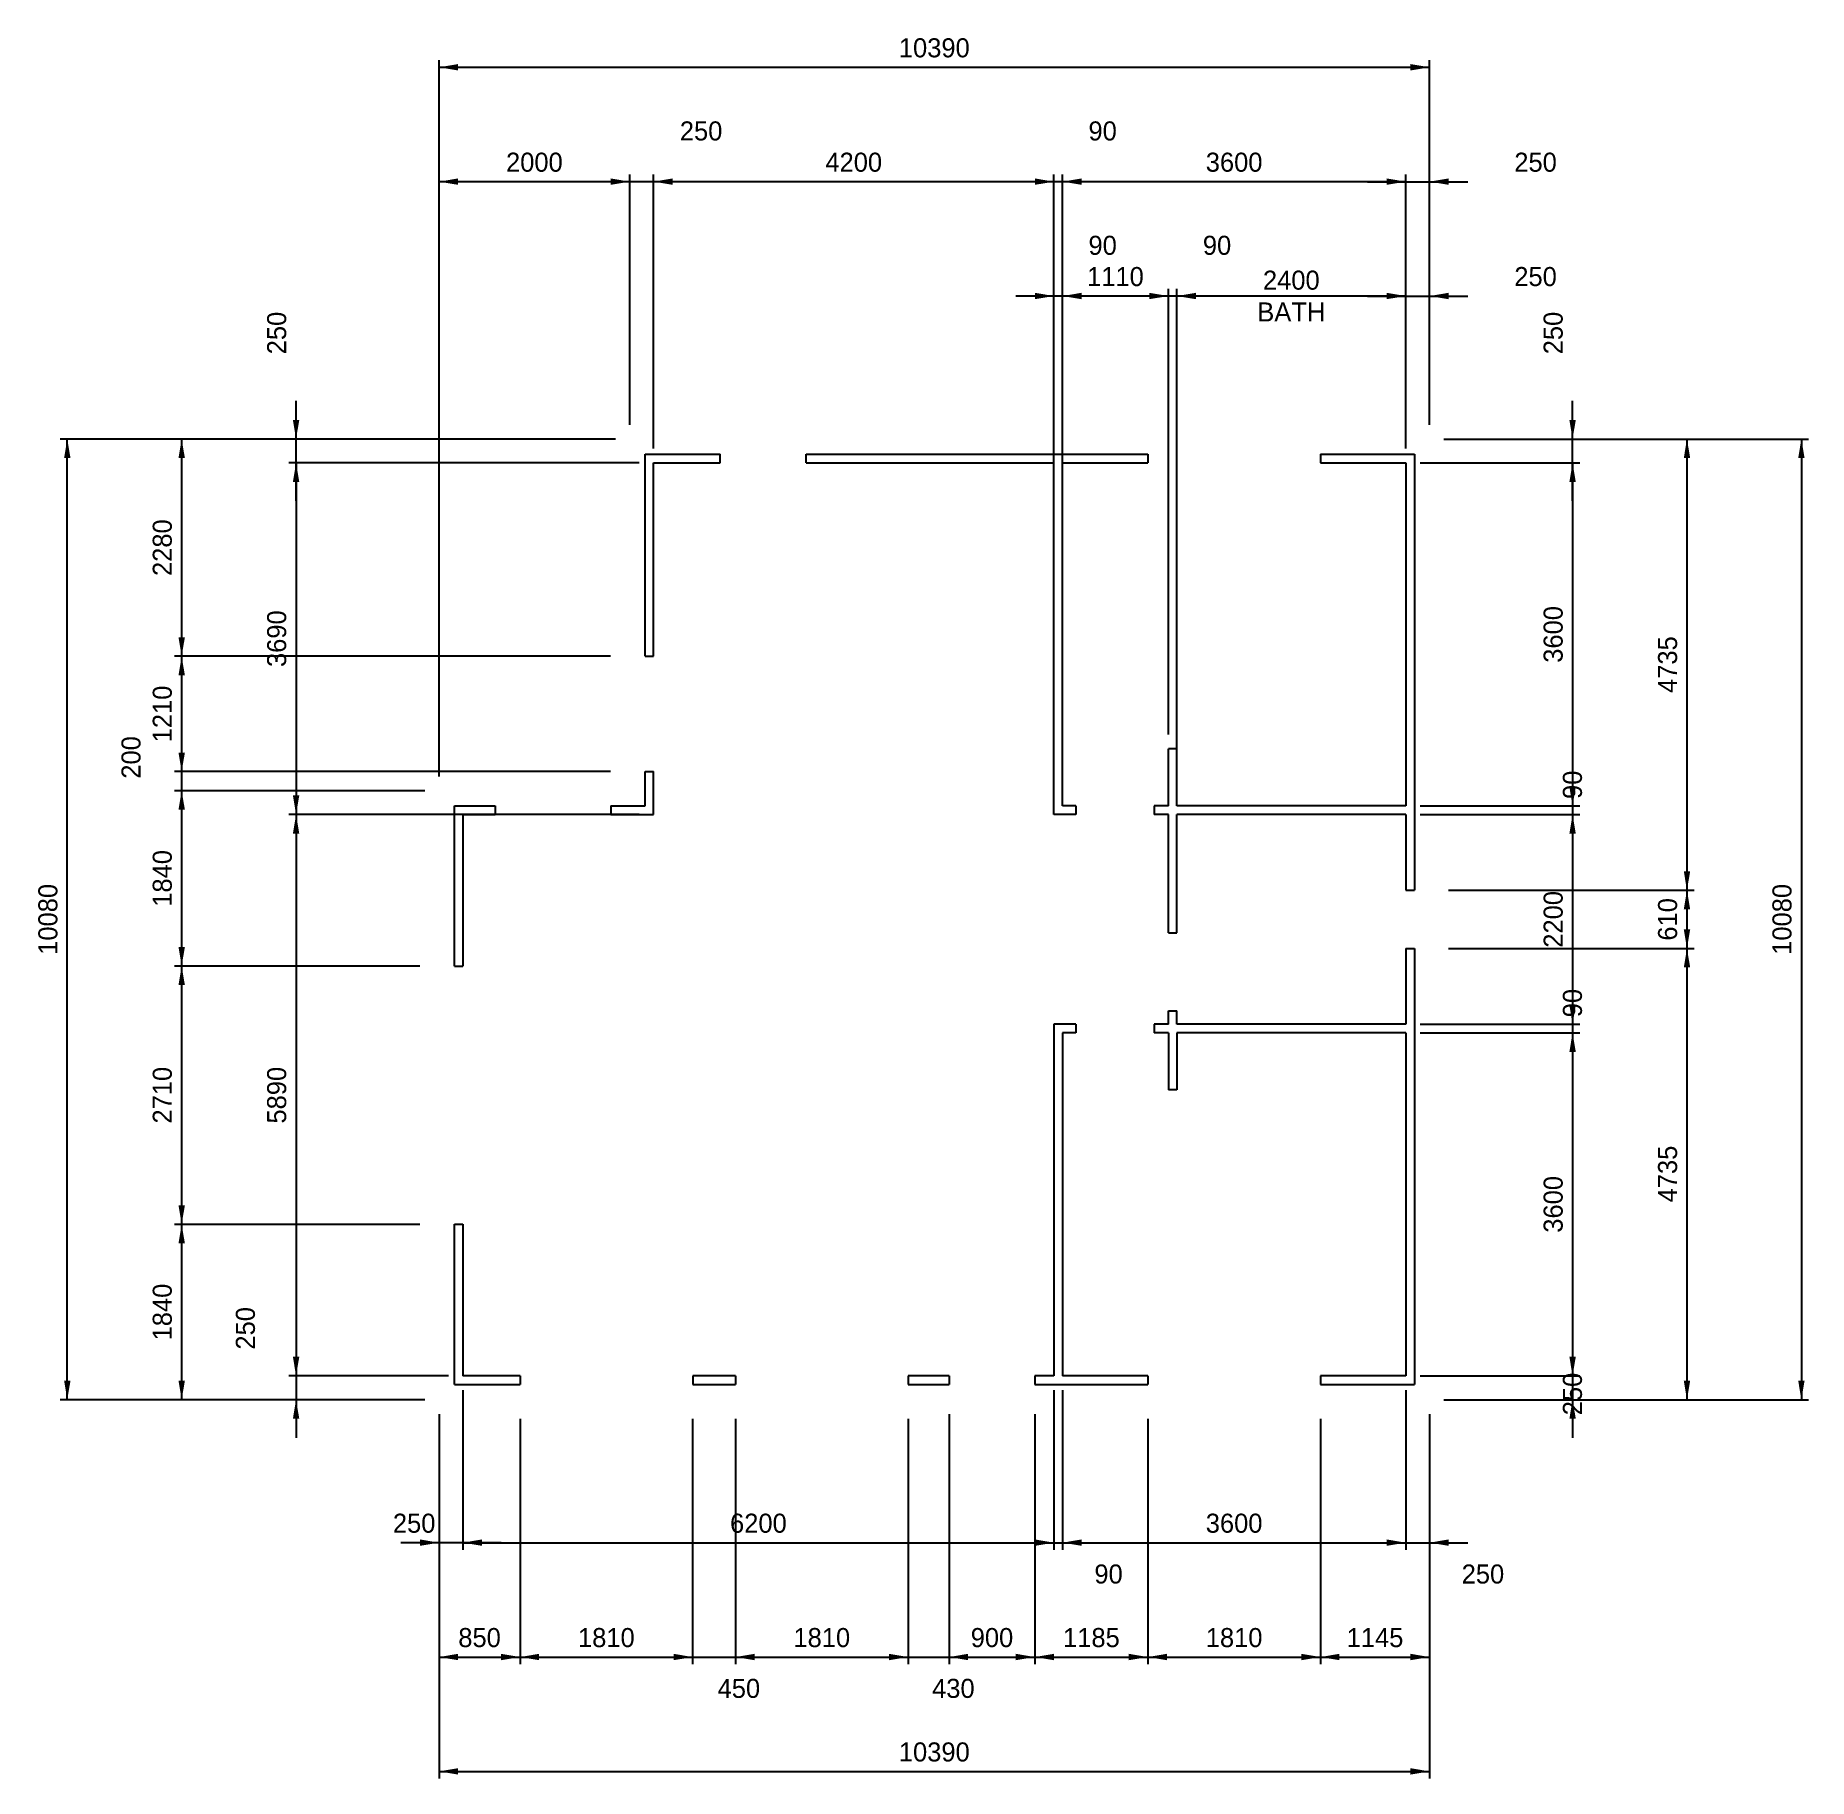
# Model space of a CAD drawing. Header units: millimetres. Extents: x -10771 to 7827, y -13802 to 4487.
import ezdxf

# ---------------------------------------------------------------- set-up
doc = ezdxf.new("R2010")
doc.units = ezdxf.units.MM
doc.layers.add('DIM', color=8, linetype='CONTINUOUS', lineweight=18)
doc.layers.add('WALLS', color=7, linetype='CONTINUOUS')
doc.dimstyles.get("Standard").update_dxf_attribs({"dimscale": 100, "dimtxt": 2, "dimasz": 2, "dimexe": 0.75, "dimexo": 1.5, "dimgap": 1, "dimtad": 0, "dimtoh": 1, "dimdec": 0, "dimzin": 0, "dimdsep": 46, "dimtxsty": 'Standard', "dimcen": 0.09, "dimclrd": 8, "dimclre": 8, "dimclrt": 7, "dimadec": 0, "dimazin": 0, "dimtfac": 1, "dimtdec": 4, "dimtofl": 0, "dimtmove": 0, "dimatfit": 3, "dimfxl": 1, "dimtolj": 1, "dimtzin": 0, "dimarcsym": 0})

# ---------------------------------------------------------------- blocks, each defined once
blk = doc.blocks.new('*D1')
at = {"layer": 'DIM', "color": 8, "linetype": 'ByBlock', "lineweight": -2}
for p, q in [((5352, -397), (5352, 653)), ((4002, 253), (5427, 253)), ((3752, 3), (5427, 3))]:
    blk.add_line(p, q, dxfattribs=at)
for points in [[(5352, 253), (5319, 453), (5386, 453)], [(5352, 3), (5386, -197), (5319, -197)]]:
    blk.add_solid(points, dxfattribs=at)
at = {"layer": 'DIM', "color": 7, "linetype": 'CONTINUOUS', "lineweight": -2, "insert": (5150, 1365), "char_height": 200, "width": 400, "attachment_point": 5, "rotation": 90}
blk.add_mtext('250', dxfattribs=at)
blk = doc.blocks.new('*D2')
at = {"layer": 'DIM', "color": 8, "linetype": 'ByBlock', "lineweight": -2}
for p, q in [((3752, 3), (5427, 3)), ((5352, 3), (5352, -3597)), ((3752, -3597), (5427, -3597))]:
    blk.add_line(p, q, dxfattribs=at)
for points in [[(5352, 3), (5386, -197), (5319, -197)], [(5352, -3597), (5319, -3397), (5386, -3397)]]:
    blk.add_solid(points, dxfattribs=at)
at = {"layer": 'DIM', "color": 7, "linetype": 'CONTINUOUS', "lineweight": -2, "insert": (5150, -1797), "char_height": 200, "width": 555.56, "attachment_point": 5, "rotation": 90}
blk.add_mtext('3600', dxfattribs=at)
blk = doc.blocks.new('*D3')
at = {"layer": 'DIM', "color": 8, "linetype": 'ByBlock', "lineweight": -2}
for p, q in [((5352, -3197), (5352, -4087)), ((3752, -3597), (5427, -3597)), ((3752, -3687), (5427, -3687))]:
    blk.add_line(p, q, dxfattribs=at)
for points in [[(5352, -3597), (5319, -3397), (5386, -3397)], [(5352, -3687), (5386, -3887), (5319, -3887)]]:
    blk.add_solid(points, dxfattribs=at)
at = {"layer": 'DIM', "color": 7, "linetype": 'CONTINUOUS', "lineweight": -2, "insert": (5352, -3375), "char_height": 200, "width": 244.44, "attachment_point": 5, "rotation": 90}
blk.add_mtext('90', dxfattribs=at)
blk = doc.blocks.new('*D4')
at = {"layer": 'DIM', "color": 8, "linetype": 'ByBlock', "lineweight": -2}
for p, q in [((3752, -3687), (5427, -3687)), ((5352, -3687), (5352, -5887)), ((3752, -5887), (5427, -5887))]:
    blk.add_line(p, q, dxfattribs=at)
for points in [[(5352, -3687), (5386, -3887), (5319, -3887)], [(5352, -5887), (5319, -5687), (5386, -5687)]]:
    blk.add_solid(points, dxfattribs=at)
at = {"layer": 'DIM', "color": 7, "linetype": 'CONTINUOUS', "lineweight": -2, "insert": (5150, -4787), "char_height": 200, "width": 555.56, "attachment_point": 5, "rotation": 90}
blk.add_mtext('2200', dxfattribs=at)
blk = doc.blocks.new('*D5')
at = {"layer": 'DIM', "color": 8, "linetype": 'ByBlock', "lineweight": -2}
for p, q in [((5352, -5487), (5352, -6377)), ((3752, -5887), (5427, -5887)), ((3752, -5977), (5427, -5977))]:
    blk.add_line(p, q, dxfattribs=at)
for points in [[(5352, -5887), (5319, -5687), (5386, -5687)], [(5352, -5977), (5386, -6177), (5319, -6177)]]:
    blk.add_solid(points, dxfattribs=at)
at = {"layer": 'DIM', "color": 7, "linetype": 'CONTINUOUS', "lineweight": -2, "insert": (5352, -5665), "char_height": 200, "width": 244.44, "attachment_point": 5, "rotation": 90}
blk.add_mtext('90', dxfattribs=at)
blk = doc.blocks.new('*D6')
at = {"layer": 'DIM', "color": 8, "linetype": 'ByBlock', "lineweight": -2}
for p, q in [((3752, -5977), (5427, -5977)), ((5352, -5977), (5352, -9577)), ((3752, -9577), (5427, -9577))]:
    blk.add_line(p, q, dxfattribs=at)
for points in [[(5352, -5977), (5386, -6177), (5319, -6177)], [(5352, -9577), (5319, -9377), (5386, -9377)]]:
    blk.add_solid(points, dxfattribs=at)
at = {"layer": 'DIM', "color": 7, "linetype": 'CONTINUOUS', "lineweight": -2, "insert": (5150, -7777), "char_height": 200, "width": 555.56, "attachment_point": 5, "rotation": 90}
blk.add_mtext('3600', dxfattribs=at)
blk = doc.blocks.new('*D7')
at = {"layer": 'DIM', "color": 8, "linetype": 'ByBlock', "lineweight": -2}
for p, q in [((5352, -9177), (5352, -10227)), ((3752, -9577), (5427, -9577)), ((4002, -9827), (5427, -9827))]:
    blk.add_line(p, q, dxfattribs=at)
for points in [[(5352, -9577), (5319, -9377), (5386, -9377)], [(5352, -9827), (5386, -10027), (5319, -10027)]]:
    blk.add_solid(points, dxfattribs=at)
at = {"layer": 'DIM', "color": 7, "linetype": 'CONTINUOUS', "lineweight": -2, "insert": (5352, -9767), "char_height": 200, "width": 400, "attachment_point": 5, "rotation": 90}
blk.add_mtext('250', dxfattribs=at)
blk = doc.blocks.new('*D8')
at = {"layer": 'DIM', "color": 8, "linetype": 'ByBlock', "lineweight": -2}
for p, q in [((4002, 253), (6627, 253)), ((6552, 253), (6552, -4482)), ((4052, -4482), (6627, -4482))]:
    blk.add_line(p, q, dxfattribs=at)
for points in [[(6552, 253), (6586, 53), (6519, 53)], [(6552, -4482), (6519, -4282), (6586, -4282)]]:
    blk.add_solid(points, dxfattribs=at)
at = {"layer": 'DIM', "color": 7, "linetype": 'CONTINUOUS', "lineweight": -2, "insert": (6350, -2114), "char_height": 200, "width": 577.78, "attachment_point": 5, "rotation": 90}
blk.add_mtext('4735', dxfattribs=at)
blk = doc.blocks.new('*D9')
at = {"layer": 'DIM', "color": 8, "linetype": 'ByBlock', "lineweight": -2}
for p, q in [((4052, -4482), (6627, -4482)), ((6552, -4482), (6552, -5092)), ((4052, -5092), (6627, -5092))]:
    blk.add_line(p, q, dxfattribs=at)
for points in [[(6552, -4482), (6586, -4682), (6519, -4682)], [(6552, -5092), (6519, -4892), (6586, -4892)]]:
    blk.add_solid(points, dxfattribs=at)
at = {"layer": 'DIM', "color": 7, "linetype": 'CONTINUOUS', "lineweight": -2, "insert": (6350, -4787), "char_height": 200, "width": 355.56, "attachment_point": 5, "rotation": 90}
blk.add_mtext('610', dxfattribs=at)
blk = doc.blocks.new('*D10')
at = {"layer": 'DIM', "color": 8, "linetype": 'ByBlock', "lineweight": -2}
for p, q in [((4052, -5092), (6627, -5092)), ((6552, -5092), (6552, -9827)), ((4002, -9827), (6627, -9827))]:
    blk.add_line(p, q, dxfattribs=at)
for points in [[(6552, -5092), (6586, -5292), (6519, -5292)], [(6552, -9827), (6519, -9627), (6586, -9627)]]:
    blk.add_solid(points, dxfattribs=at)
at = {"layer": 'DIM', "color": 7, "linetype": 'CONTINUOUS', "lineweight": -2, "insert": (6350, -7459), "char_height": 200, "width": 577.78, "attachment_point": 5, "rotation": 90}
blk.add_mtext('4735', dxfattribs=at)
blk = doc.blocks.new('*D11')
at = {"layer": 'DIM', "color": 8, "linetype": 'ByBlock', "lineweight": -2}
for p, q in [((4002, 253), (7827, 253)), ((7752, 253), (7752, -9827)), ((4002, -9827), (7827, -9827))]:
    blk.add_line(p, q, dxfattribs=at)
for points in [[(7752, 253), (7786, 53), (7719, 53)], [(7752, -9827), (7719, -9627), (7786, -9627)]]:
    blk.add_solid(points, dxfattribs=at)
at = {"layer": 'DIM', "color": 7, "linetype": 'CONTINUOUS', "lineweight": -2, "insert": (7550, -4787), "char_height": 200, "width": 666.67, "attachment_point": 5, "rotation": 90}
blk.add_mtext('10080', dxfattribs=at)
blk = doc.blocks.new('*D12')
at = {"layer": 'DIM', "color": 8, "linetype": 'ByBlock', "lineweight": -2}
for p, q in [((3202, 1753), (4252, 1753)), ((3602, 153), (3602, 1828)), ((3852, 403), (3852, 1828))]:
    blk.add_line(p, q, dxfattribs=at)
for points in [[(3602, 1753), (3402, 1720), (3402, 1787)], [(3852, 1753), (4052, 1787), (4052, 1720)]]:
    blk.add_solid(points, dxfattribs=at)
at = {"layer": 'DIM', "color": 7, "linetype": 'CONTINUOUS', "lineweight": -2, "insert": (4964, 1956), "char_height": 200, "width": 400, "attachment_point": 5}
blk.add_mtext('250', dxfattribs=at)
blk = doc.blocks.new('*D13')
at = {"layer": 'DIM', "color": 8, "linetype": 'ByBlock', "lineweight": -2}
for p, q in [((1202, -3537), (1202, 1828)), ((3602, 1753), (1202, 1753)), ((3602, 153), (3602, 1828))]:
    blk.add_line(p, q, dxfattribs=at)
for points in [[(1202, 1753), (1402, 1787), (1402, 1720)], [(3602, 1753), (3402, 1720), (3402, 1787)]]:
    blk.add_solid(points, dxfattribs=at)
at = {"layer": 'DIM', "color": 7, "linetype": 'CONTINUOUS', "lineweight": -2, "insert": (2402, 1753), "char_height": 200, "width": 1666.67, "attachment_point": 5}
blk.add_mtext('2400\\XBATH', dxfattribs=at)
blk = doc.blocks.new('*D14')
at = {"layer": 'DIM', "color": 8, "linetype": 'ByBlock', "lineweight": -2}
for p, q in [((1602, 1753), (712, 1753)), ((1112, -2847), (1112, 1828)), ((1202, -3537), (1202, 1828))]:
    blk.add_line(p, q, dxfattribs=at)
for points in [[(1112, 1753), (912, 1720), (912, 1787)], [(1202, 1753), (1402, 1787), (1402, 1720)]]:
    blk.add_solid(points, dxfattribs=at)
at = {"layer": 'DIM', "color": 7, "linetype": 'CONTINUOUS', "lineweight": -2, "insert": (1623, 2284), "char_height": 200, "width": 244.44, "attachment_point": 5}
blk.add_mtext('90', dxfattribs=at)
blk = doc.blocks.new('*D15')
at = {"layer": 'DIM', "color": 8, "linetype": 'ByBlock', "lineweight": -2}
for p, q in [((2, -3447), (2, 1828)), ((1112, 1753), (2, 1753)), ((1112, -2847), (1112, 1828))]:
    blk.add_line(p, q, dxfattribs=at)
for points in [[(2, 1753), (202, 1787), (202, 1720)], [(1112, 1753), (912, 1720), (912, 1787)]]:
    blk.add_solid(points, dxfattribs=at)
at = {"layer": 'DIM', "color": 7, "linetype": 'CONTINUOUS', "lineweight": -2, "insert": (557, 1956), "char_height": 200, "width": 422.22, "attachment_point": 5}
blk.add_mtext('1110', dxfattribs=at)
blk = doc.blocks.new('*D16')
at = {"layer": 'DIM', "color": 8, "linetype": 'ByBlock', "lineweight": -2}
for p, q in [((402, 1753), (-488, 1753)), ((-88, -3537), (-88, 1828)), ((2, -3447), (2, 1828))]:
    blk.add_line(p, q, dxfattribs=at)
for points in [[(-88, 1753), (-288, 1720), (-288, 1787)], [(2, 1753), (202, 1787), (202, 1720)]]:
    blk.add_solid(points, dxfattribs=at)
at = {"layer": 'DIM', "color": 7, "linetype": 'CONTINUOUS', "lineweight": -2, "insert": (423, 2284), "char_height": 200, "width": 244.44, "attachment_point": 5}
blk.add_mtext('90', dxfattribs=at)
blk = doc.blocks.new('*D17')
at = {"layer": 'DIM', "color": 8, "linetype": 'ByBlock', "lineweight": -2}
for p, q in [((3602, 153), (3602, 3028)), ((3852, 403), (3852, 3028)), ((3202, 2953), (4252, 2953))]:
    blk.add_line(p, q, dxfattribs=at)
for points in [[(3602, 2953), (3402, 2920), (3402, 2987)], [(3852, 2953), (4052, 2987), (4052, 2920)]]:
    blk.add_solid(points, dxfattribs=at)
at = {"layer": 'DIM', "color": 7, "linetype": 'CONTINUOUS', "lineweight": -2, "insert": (4964, 3156), "char_height": 200, "width": 400, "attachment_point": 5}
blk.add_mtext('250', dxfattribs=at)
blk = doc.blocks.new('*D18')
at = {"layer": 'DIM', "color": 8, "linetype": 'ByBlock', "lineweight": -2}
for p, q in [((2, 153), (2, 3028)), ((3602, 153), (3602, 3028)), ((3602, 2953), (2, 2953))]:
    blk.add_line(p, q, dxfattribs=at)
for points in [[(2, 2953), (202, 2987), (202, 2920)], [(3602, 2953), (3402, 2920), (3402, 2987)]]:
    blk.add_solid(points, dxfattribs=at)
at = {"layer": 'DIM', "color": 7, "linetype": 'CONTINUOUS', "lineweight": -2, "insert": (1802, 3156), "char_height": 200, "width": 555.56, "attachment_point": 5}
blk.add_mtext('3600', dxfattribs=at)
blk = doc.blocks.new('*D19')
at = {"layer": 'DIM', "color": 8, "linetype": 'ByBlock', "lineweight": -2}
for p, q in [((-88, 153), (-88, 3028)), ((2, 153), (2, 3028)), ((402, 2953), (-488, 2953))]:
    blk.add_line(p, q, dxfattribs=at)
for points in [[(-88, 2953), (-288, 2920), (-288, 2987)], [(2, 2953), (202, 2987), (202, 2920)]]:
    blk.add_solid(points, dxfattribs=at)
at = {"layer": 'DIM', "color": 7, "linetype": 'CONTINUOUS', "lineweight": -2, "insert": (423, 3484), "char_height": 200, "width": 244.44, "attachment_point": 5}
blk.add_mtext('90', dxfattribs=at)
blk = doc.blocks.new('*D20')
at = {"layer": 'DIM', "color": 8, "linetype": 'ByBlock', "lineweight": -2}
for p, q in [((-4288, 153), (-4288, 3028)), ((-88, 153), (-88, 3028)), ((-88, 2953), (-4288, 2953))]:
    blk.add_line(p, q, dxfattribs=at)
for points in [[(-4288, 2953), (-4088, 2987), (-4088, 2920)], [(-88, 2953), (-288, 2920), (-288, 2987)]]:
    blk.add_solid(points, dxfattribs=at)
at = {"layer": 'DIM', "color": 7, "linetype": 'CONTINUOUS', "lineweight": -2, "insert": (-2188, 3156), "char_height": 200, "width": 577.78, "attachment_point": 5}
blk.add_mtext('4200', dxfattribs=at)
blk = doc.blocks.new('*D21')
at = {"layer": 'DIM', "color": 8, "linetype": 'ByBlock', "lineweight": -2}
for p, q in [((-4538, 403), (-4538, 3028)), ((-4288, 153), (-4288, 3028)), ((-3888, 2953), (-4938, 2953))]:
    blk.add_line(p, q, dxfattribs=at)
for points in [[(-4538, 2953), (-4738, 2920), (-4738, 2987)], [(-4288, 2953), (-4088, 2987), (-4088, 2920)]]:
    blk.add_solid(points, dxfattribs=at)
at = {"layer": 'DIM', "color": 7, "linetype": 'CONTINUOUS', "lineweight": -2, "insert": (-3789, 3484), "char_height": 200, "width": 400, "attachment_point": 5}
blk.add_mtext('250', dxfattribs=at)
blk = doc.blocks.new('*D22')
at = {"layer": 'DIM', "color": 8, "linetype": 'ByBlock', "lineweight": -2}
for p, q in [((-6538, -3287), (-6538, 3028)), ((-4538, 403), (-4538, 3028)), ((-4538, 2953), (-6538, 2953))]:
    blk.add_line(p, q, dxfattribs=at)
for points in [[(-6538, 2953), (-6338, 2987), (-6338, 2920)], [(-4538, 2953), (-4738, 2920), (-4738, 2987)]]:
    blk.add_solid(points, dxfattribs=at)
at = {"layer": 'DIM', "color": 7, "linetype": 'CONTINUOUS', "lineweight": -2, "insert": (-5538, 3156), "char_height": 200, "width": 555.56, "attachment_point": 5}
blk.add_mtext('2000', dxfattribs=at)
blk = doc.blocks.new('*D23')
at = {"layer": 'DIM', "color": 8, "linetype": 'ByBlock', "lineweight": -2}
for p, q in [((-6538, -3287), (-6538, 4228)), ((-6538, 4153), (3852, 4153)), ((3852, 403), (3852, 4228))]:
    blk.add_line(p, q, dxfattribs=at)
for points in [[(-6538, 4153), (-6338, 4187), (-6338, 4120)], [(3852, 4153), (3652, 4120), (3652, 4187)]]:
    blk.add_solid(points, dxfattribs=at)
at = {"layer": 'DIM', "color": 7, "linetype": 'CONTINUOUS', "lineweight": -2, "insert": (-1343, 4356), "char_height": 200, "width": 666.67, "attachment_point": 5}
blk.add_mtext('10390', dxfattribs=at)
blk = doc.blocks.new('*D24')
at = {"layer": 'DIM', "color": 8, "linetype": 'ByBlock', "lineweight": -2}
for p, q in [((-8038, -397), (-8038, 653)), ((-4688, 253), (-8113, 253)), ((-4438, 3), (-8113, 3))]:
    blk.add_line(p, q, dxfattribs=at)
for points in [[(-8038, 253), (-8071, 453), (-8004, 453)], [(-8038, 3), (-8004, -197), (-8071, -197)]]:
    blk.add_solid(points, dxfattribs=at)
at = {"layer": 'DIM', "color": 7, "linetype": 'CONTINUOUS', "lineweight": -2, "insert": (-8240, 1365), "char_height": 200, "width": 400, "attachment_point": 5, "rotation": 90}
blk.add_mtext('250', dxfattribs=at)
blk = doc.blocks.new('*D25')
at = {"layer": 'DIM', "color": 8, "linetype": 'ByBlock', "lineweight": -2}
for p, q in [((-4438, 3), (-8113, 3)), ((-8038, 3), (-8038, -3687)), ((-4438, -3687), (-8113, -3687))]:
    blk.add_line(p, q, dxfattribs=at)
for points in [[(-8038, 3), (-8004, -197), (-8071, -197)], [(-8038, -3687), (-8071, -3487), (-8004, -3487)]]:
    blk.add_solid(points, dxfattribs=at)
at = {"layer": 'DIM', "color": 7, "linetype": 'CONTINUOUS', "lineweight": -2, "insert": (-8240, -1842), "char_height": 200, "width": 555.56, "attachment_point": 5, "rotation": 90}
blk.add_mtext('3690', dxfattribs=at)
blk = doc.blocks.new('*D26')
at = {"layer": 'DIM', "color": 8, "linetype": 'ByBlock', "lineweight": -2}
for p, q in [((-4438, -3687), (-8113, -3687)), ((-8038, -3687), (-8038, -9577)), ((-6438, -9577), (-8113, -9577))]:
    blk.add_line(p, q, dxfattribs=at)
for points in [[(-8038, -3687), (-8004, -3887), (-8071, -3887)], [(-8038, -9577), (-8071, -9377), (-8004, -9377)]]:
    blk.add_solid(points, dxfattribs=at)
at = {"layer": 'DIM', "color": 7, "linetype": 'CONTINUOUS', "lineweight": -2, "insert": (-8240, -6632), "char_height": 200, "width": 555.56, "attachment_point": 5, "rotation": 90}
blk.add_mtext('5890', dxfattribs=at)
blk = doc.blocks.new('*D27')
at = {"layer": 'DIM', "color": 8, "linetype": 'ByBlock', "lineweight": -2}
for p, q in [((-8038, -9177), (-8038, -10227)), ((-6438, -9577), (-8113, -9577)), ((-6688, -9827), (-8113, -9827))]:
    blk.add_line(p, q, dxfattribs=at)
for points in [[(-8038, -9577), (-8071, -9377), (-8004, -9377)], [(-8038, -9827), (-8004, -10027), (-8071, -10027)]]:
    blk.add_solid(points, dxfattribs=at)
at = {"layer": 'DIM', "color": 7, "linetype": 'CONTINUOUS', "lineweight": -2, "insert": (-8568, -9078), "char_height": 200, "width": 400, "attachment_point": 5, "rotation": 90}
blk.add_mtext('250', dxfattribs=at)
blk = doc.blocks.new('*D28')
at = {"layer": 'DIM', "color": 8, "linetype": 'ByBlock', "lineweight": -2}
for p, q in [((-4688, 253), (-9313, 253)), ((-9238, 253), (-9238, -2027)), ((-4738, -2027), (-9313, -2027))]:
    blk.add_line(p, q, dxfattribs=at)
for points in [[(-9238, 253), (-9204, 53), (-9271, 53)], [(-9238, -2027), (-9271, -1827), (-9204, -1827)]]:
    blk.add_solid(points, dxfattribs=at)
at = {"layer": 'DIM', "color": 7, "linetype": 'CONTINUOUS', "lineweight": -2, "insert": (-9440, -887), "char_height": 200, "width": 555.56, "attachment_point": 5, "rotation": 90}
blk.add_mtext('2280', dxfattribs=at)
blk = doc.blocks.new('*D29')
at = {"layer": 'DIM', "color": 8, "linetype": 'ByBlock', "lineweight": -2}
for p, q in [((-4738, -2027), (-9313, -2027)), ((-9238, -2027), (-9238, -3237)), ((-4738, -3237), (-9313, -3237))]:
    blk.add_line(p, q, dxfattribs=at)
for points in [[(-9238, -2027), (-9204, -2227), (-9271, -2227)], [(-9238, -3237), (-9271, -3037), (-9204, -3037)]]:
    blk.add_solid(points, dxfattribs=at)
at = {"layer": 'DIM', "color": 7, "linetype": 'CONTINUOUS', "lineweight": -2, "insert": (-9440, -2632), "char_height": 200, "width": 466.67, "attachment_point": 5, "rotation": 90}
blk.add_mtext('1210', dxfattribs=at)
blk = doc.blocks.new('*D30')
at = {"layer": 'DIM', "color": 8, "linetype": 'ByBlock', "lineweight": -2}
for p, q in [((-9238, -2837), (-9238, -3837)), ((-4738, -3237), (-9313, -3237)), ((-6688, -3437), (-9313, -3437))]:
    blk.add_line(p, q, dxfattribs=at)
for points in [[(-9238, -3237), (-9271, -3037), (-9204, -3037)], [(-9238, -3437), (-9204, -3637), (-9271, -3637)]]:
    blk.add_solid(points, dxfattribs=at)
at = {"layer": 'DIM', "color": 7, "linetype": 'CONTINUOUS', "lineweight": -2, "insert": (-9768, -3088), "char_height": 200, "width": 400, "attachment_point": 5, "rotation": 90}
blk.add_mtext('200', dxfattribs=at)
blk = doc.blocks.new('*D31')
at = {"layer": 'DIM', "color": 8, "linetype": 'ByBlock', "lineweight": -2}
for p, q in [((-6688, -3437), (-9313, -3437)), ((-9238, -3437), (-9238, -5277)), ((-6738, -5277), (-9313, -5277))]:
    blk.add_line(p, q, dxfattribs=at)
for points in [[(-9238, -3437), (-9204, -3637), (-9271, -3637)], [(-9238, -5277), (-9271, -5077), (-9204, -5077)]]:
    blk.add_solid(points, dxfattribs=at)
at = {"layer": 'DIM', "color": 7, "linetype": 'CONTINUOUS', "lineweight": -2, "insert": (-9440, -4357), "char_height": 200, "width": 533.33, "attachment_point": 5, "rotation": 90}
blk.add_mtext('1840', dxfattribs=at)
blk = doc.blocks.new('*D32')
at = {"layer": 'DIM', "color": 8, "linetype": 'ByBlock', "lineweight": -2}
for p, q in [((-6738, -5277), (-9313, -5277)), ((-9238, -5277), (-9238, -7987)), ((-6738, -7987), (-9313, -7987))]:
    blk.add_line(p, q, dxfattribs=at)
for points in [[(-9238, -5277), (-9204, -5477), (-9271, -5477)], [(-9238, -7987), (-9271, -7787), (-9204, -7787)]]:
    blk.add_solid(points, dxfattribs=at)
at = {"layer": 'DIM', "color": 7, "linetype": 'CONTINUOUS', "lineweight": -2, "insert": (-9440, -6632), "char_height": 200, "width": 511.11, "attachment_point": 5, "rotation": 90}
blk.add_mtext('2710', dxfattribs=at)
blk = doc.blocks.new('*D33')
at = {"layer": 'DIM', "color": 8, "linetype": 'ByBlock', "lineweight": -2}
for p, q in [((-6738, -7987), (-9313, -7987)), ((-9238, -7987), (-9238, -9827)), ((-6688, -9827), (-9313, -9827))]:
    blk.add_line(p, q, dxfattribs=at)
for points in [[(-9238, -7987), (-9204, -8187), (-9271, -8187)], [(-9238, -9827), (-9271, -9627), (-9204, -9627)]]:
    blk.add_solid(points, dxfattribs=at)
at = {"layer": 'DIM', "color": 7, "linetype": 'CONTINUOUS', "lineweight": -2, "insert": (-9440, -8907), "char_height": 200, "width": 533.33, "attachment_point": 5, "rotation": 90}
blk.add_mtext('1840', dxfattribs=at)
blk = doc.blocks.new('*D34')
at = {"layer": 'DIM', "color": 8, "linetype": 'ByBlock', "lineweight": -2}
for p, q in [((-4688, 253), (-10513, 253)), ((-10438, -9827), (-10438, 253)), ((-6688, -9827), (-10513, -9827))]:
    blk.add_line(p, q, dxfattribs=at)
for points in [[(-10438, 253), (-10404, 53), (-10471, 53)], [(-10438, -9827), (-10471, -9627), (-10404, -9627)]]:
    blk.add_solid(points, dxfattribs=at)
at = {"layer": 'DIM', "color": 7, "linetype": 'CONTINUOUS', "lineweight": -2, "insert": (-10640, -4787), "char_height": 200, "width": 666.67, "attachment_point": 5, "rotation": 90}
blk.add_mtext('10080', dxfattribs=at)
blk = doc.blocks.new('*D35')
at = {"layer": 'DIM', "color": 8, "linetype": 'ByBlock', "lineweight": -2}
for p, q in [((-6288, -9727), (-6288, -11402)), ((-6538, -9977), (-6538, -11402)), ((-5888, -11327), (-6938, -11327))]:
    blk.add_line(p, q, dxfattribs=at)
for points in [[(-6538, -11327), (-6738, -11360), (-6738, -11293)], [(-6288, -11327), (-6088, -11293), (-6088, -11360)]]:
    blk.add_solid(points, dxfattribs=at)
at = {"layer": 'DIM', "color": 7, "linetype": 'CONTINUOUS', "lineweight": -2, "insert": (-6799, -11124), "char_height": 200, "width": 400, "attachment_point": 5}
blk.add_mtext('250', dxfattribs=at)
blk = doc.blocks.new('*D36')
at = {"layer": 'DIM', "color": 8, "linetype": 'ByBlock', "lineweight": -2}
for p, q in [((-6288, -9727), (-6288, -11402)), ((-88, -9727), (-88, -11402)), ((-6288, -11327), (-88, -11327))]:
    blk.add_line(p, q, dxfattribs=at)
for points in [[(-6288, -11327), (-6088, -11293), (-6088, -11360)], [(-88, -11327), (-288, -11360), (-288, -11293)]]:
    blk.add_solid(points, dxfattribs=at)
at = {"layer": 'DIM', "color": 7, "linetype": 'CONTINUOUS', "lineweight": -2, "insert": (-3188, -11124), "char_height": 200, "width": 555.56, "attachment_point": 5}
blk.add_mtext('6200', dxfattribs=at)
blk = doc.blocks.new('*D37')
at = {"layer": 'DIM', "color": 8, "linetype": 'ByBlock', "lineweight": -2}
for p, q in [((-88, -9727), (-88, -11402)), ((2, -9727), (2, -11402)), ((-488, -11327), (402, -11327))]:
    blk.add_line(p, q, dxfattribs=at)
for points in [[(-88, -11327), (-288, -11360), (-288, -11293)], [(2, -11327), (202, -11293), (202, -11360)]]:
    blk.add_solid(points, dxfattribs=at)
at = {"layer": 'DIM', "color": 7, "linetype": 'CONTINUOUS', "lineweight": -2, "insert": (485, -11657), "char_height": 200, "width": 244.44, "attachment_point": 5}
blk.add_mtext('90', dxfattribs=at)
blk = doc.blocks.new('*D38')
at = {"layer": 'DIM', "color": 8, "linetype": 'ByBlock', "lineweight": -2}
for p, q in [((2, -9727), (2, -11402)), ((3602, -9727), (3602, -11402)), ((2, -11327), (3602, -11327))]:
    blk.add_line(p, q, dxfattribs=at)
for points in [[(2, -11327), (202, -11293), (202, -11360)], [(3602, -11327), (3402, -11360), (3402, -11293)]]:
    blk.add_solid(points, dxfattribs=at)
at = {"layer": 'DIM', "color": 7, "linetype": 'CONTINUOUS', "lineweight": -2, "insert": (1802, -11124), "char_height": 200, "width": 555.56, "attachment_point": 5}
blk.add_mtext('3600', dxfattribs=at)
blk = doc.blocks.new('*D39')
at = {"layer": 'DIM', "color": 8, "linetype": 'ByBlock', "lineweight": -2}
for p, q in [((3602, -9727), (3602, -11402)), ((3852, -9977), (3852, -11402)), ((3202, -11327), (4252, -11327))]:
    blk.add_line(p, q, dxfattribs=at)
for points in [[(3602, -11327), (3402, -11360), (3402, -11293)], [(3852, -11327), (4052, -11293), (4052, -11360)]]:
    blk.add_solid(points, dxfattribs=at)
at = {"layer": 'DIM', "color": 7, "linetype": 'CONTINUOUS', "lineweight": -2, "insert": (4412, -11657), "char_height": 200, "width": 400, "attachment_point": 5}
blk.add_mtext('250', dxfattribs=at)
blk = doc.blocks.new('*D40')
at = {"layer": 'DIM', "color": 8, "linetype": 'ByBlock', "lineweight": -2}
for p, q in [((-6538, -9977), (-6538, -12602)), ((-5688, -10027), (-5688, -12602)), ((-6538, -12527), (-5688, -12527))]:
    blk.add_line(p, q, dxfattribs=at)
for points in [[(-6538, -12527), (-6338, -12493), (-6338, -12560)], [(-5688, -12527), (-5888, -12560), (-5888, -12493)]]:
    blk.add_solid(points, dxfattribs=at)
at = {"layer": 'DIM', "color": 7, "linetype": 'CONTINUOUS', "lineweight": -2, "insert": (-6113, -12324), "char_height": 200, "width": 400, "attachment_point": 5}
blk.add_mtext('850', dxfattribs=at)
blk = doc.blocks.new('*D41')
at = {"layer": 'DIM', "color": 8, "linetype": 'ByBlock', "lineweight": -2}
for p, q in [((-5688, -10027), (-5688, -12602)), ((-3878, -10027), (-3878, -12602)), ((-5688, -12527), (-3878, -12527))]:
    blk.add_line(p, q, dxfattribs=at)
for points in [[(-5688, -12527), (-5488, -12493), (-5488, -12560)], [(-3878, -12527), (-4078, -12560), (-4078, -12493)]]:
    blk.add_solid(points, dxfattribs=at)
at = {"layer": 'DIM', "color": 7, "linetype": 'CONTINUOUS', "lineweight": -2, "insert": (-4783, -12324), "char_height": 200, "width": 466.67, "attachment_point": 5}
blk.add_mtext('1810', dxfattribs=at)
blk = doc.blocks.new('*D42')
at = {"layer": 'DIM', "color": 8, "linetype": 'ByBlock', "lineweight": -2}
for p, q in [((-3878, -10027), (-3878, -12602)), ((-3428, -10027), (-3428, -12602)), ((-4278, -12527), (-3028, -12527))]:
    blk.add_line(p, q, dxfattribs=at)
for points in [[(-3878, -12527), (-4078, -12560), (-4078, -12493)], [(-3428, -12527), (-3228, -12493), (-3228, -12560)]]:
    blk.add_solid(points, dxfattribs=at)
at = {"layer": 'DIM', "color": 7, "linetype": 'CONTINUOUS', "lineweight": -2, "insert": (-3393, -12857), "char_height": 200, "width": 422.22, "attachment_point": 5}
blk.add_mtext('450', dxfattribs=at)
blk = doc.blocks.new('*D43')
at = {"layer": 'DIM', "color": 8, "linetype": 'ByBlock', "lineweight": -2}
for p, q in [((-3428, -10027), (-3428, -12602)), ((-1618, -10027), (-1618, -12602)), ((-3428, -12527), (-1618, -12527))]:
    blk.add_line(p, q, dxfattribs=at)
for points in [[(-3428, -12527), (-3228, -12493), (-3228, -12560)], [(-1618, -12527), (-1818, -12560), (-1818, -12493)]]:
    blk.add_solid(points, dxfattribs=at)
at = {"layer": 'DIM', "color": 7, "linetype": 'CONTINUOUS', "lineweight": -2, "insert": (-2523, -12324), "char_height": 200, "width": 466.67, "attachment_point": 5}
blk.add_mtext('1810', dxfattribs=at)
blk = doc.blocks.new('*D44')
at = {"layer": 'DIM', "color": 8, "linetype": 'ByBlock', "lineweight": -2}
for p, q in [((-1618, -10027), (-1618, -12602)), ((-1188, -9977), (-1188, -12602)), ((-2018, -12527), (-788, -12527))]:
    blk.add_line(p, q, dxfattribs=at)
for points in [[(-1618, -12527), (-1818, -12560), (-1818, -12493)], [(-1188, -12527), (-988, -12493), (-988, -12560)]]:
    blk.add_solid(points, dxfattribs=at)
at = {"layer": 'DIM', "color": 7, "linetype": 'CONTINUOUS', "lineweight": -2, "insert": (-1143, -12857), "char_height": 200, "width": 422.22, "attachment_point": 5}
blk.add_mtext('430', dxfattribs=at)
blk = doc.blocks.new('*D45')
at = {"layer": 'DIM', "color": 8, "linetype": 'ByBlock', "lineweight": -2}
for p, q in [((-1188, -9977), (-1188, -12602)), ((-288, -9977), (-288, -12602)), ((-1188, -12527), (-288, -12527))]:
    blk.add_line(p, q, dxfattribs=at)
for points in [[(-1188, -12527), (-988, -12493), (-988, -12560)], [(-288, -12527), (-488, -12560), (-488, -12493)]]:
    blk.add_solid(points, dxfattribs=at)
at = {"layer": 'DIM', "color": 7, "linetype": 'CONTINUOUS', "lineweight": -2, "insert": (-738, -12324), "char_height": 200, "width": 400, "attachment_point": 5}
blk.add_mtext('900', dxfattribs=at)
blk = doc.blocks.new('*D46')
at = {"layer": 'DIM', "color": 8, "linetype": 'ByBlock', "lineweight": -2}
for p, q in [((-288, -9977), (-288, -12602)), ((897, -10027), (897, -12602)), ((-288, -12527), (897, -12527))]:
    blk.add_line(p, q, dxfattribs=at)
for points in [[(-288, -12527), (-88, -12493), (-88, -12560)], [(897, -12527), (697, -12560), (697, -12493)]]:
    blk.add_solid(points, dxfattribs=at)
at = {"layer": 'DIM', "color": 7, "linetype": 'CONTINUOUS', "lineweight": -2, "insert": (305, -12324), "char_height": 200, "width": 466.67, "attachment_point": 5}
blk.add_mtext('1185', dxfattribs=at)
blk = doc.blocks.new('*D47')
at = {"layer": 'DIM', "color": 8, "linetype": 'ByBlock', "lineweight": -2}
for p, q in [((897, -10027), (897, -12602)), ((2707, -10027), (2707, -12602)), ((897, -12527), (2707, -12527))]:
    blk.add_line(p, q, dxfattribs=at)
for points in [[(897, -12527), (1097, -12493), (1097, -12560)], [(2707, -12527), (2507, -12560), (2507, -12493)]]:
    blk.add_solid(points, dxfattribs=at)
at = {"layer": 'DIM', "color": 7, "linetype": 'CONTINUOUS', "lineweight": -2, "insert": (1802, -12324), "char_height": 200, "width": 466.67, "attachment_point": 5}
blk.add_mtext('1810', dxfattribs=at)
blk = doc.blocks.new('*D48')
at = {"layer": 'DIM', "color": 8, "linetype": 'ByBlock', "lineweight": -2}
for p, q in [((2707, -10027), (2707, -12602)), ((3852, -9977), (3852, -12602)), ((2707, -12527), (3852, -12527))]:
    blk.add_line(p, q, dxfattribs=at)
for points in [[(2707, -12527), (2907, -12493), (2907, -12560)], [(3852, -12527), (3652, -12560), (3652, -12493)]]:
    blk.add_solid(points, dxfattribs=at)
at = {"layer": 'DIM', "color": 7, "linetype": 'CONTINUOUS', "lineweight": -2, "insert": (3280, -12324), "char_height": 200, "width": 488.89, "attachment_point": 5}
blk.add_mtext('1145', dxfattribs=at)
blk = doc.blocks.new('*D49')
at = {"layer": 'DIM', "color": 8, "linetype": 'ByBlock', "lineweight": -2}
for p, q in [((-6538, -9977), (-6538, -13802)), ((3852, -9977), (3852, -13802)), ((-6538, -13727), (3852, -13727))]:
    blk.add_line(p, q, dxfattribs=at)
for points in [[(-6538, -13727), (-6338, -13693), (-6338, -13760)], [(3852, -13727), (3652, -13760), (3652, -13693)]]:
    blk.add_solid(points, dxfattribs=at)
at = {"layer": 'DIM', "color": 7, "linetype": 'CONTINUOUS', "lineweight": -2, "insert": (-1343, -13524), "char_height": 200, "width": 666.67, "attachment_point": 5}
blk.add_mtext('10390', dxfattribs=at)

msp = doc.modelspace()

# ---------------------------------------------------------------- linework, layer by layer
at = {"layer": 'WALLS'}
for p, q in [((-4377.6, 93.3), (-3587.6, 93.3)), ((-4377.6, -2026.7), (-4377.6, 93.3)), ((-4287.6, 3.3), (-3587.6, 3.3)), ((-4287.6, -2026.7), (-4287.6, 3.3)), ((-3587.6, 3.3), (-3587.6, 93.3)), ((-2687.6, 3.3), (-2687.6, 93.3)), ((-2687.6, 93.3), (897.4, 93.3)), ((-2687.6, 3.3), (-87.6, 3.3)), ((-87.6, -3686.7), (-87.6, 3.3)), ((2.4, 3.3), (897.4, 3.3)), ((2.4, -3596.7), (2.4, 3.3)), ((2707.4, 93.3), (3692.4, 93.3)), ((2707.4, 3.3), (3602.4, 3.3)), ((3602.4, 3.3), (3602.4, -3596.7)), ((3692.4, 93.3), (3692.4, -4481.7)), ((1202.4, -2996.7), (1112.4, -2996.7)), ((1112.4, -3596.7), (1112.4, -2996.7)), ((1202.4, -3596.7), (1202.4, -2996.7)), ((-4377.6, -3596.7), (-4377.6, -3236.7)), ((-4287.6, -3686.7), (-4287.6, -3236.7)), ((-6377.6, -3596.7), (-5947.6, -3596.7)), ((-6377.6, -5276.7), (-6377.6, -3596.7)), ((-6287.6, -3686.7), (-6287.6, -5276.7)), ((-6287.6, -3686.7), (-5947.6, -3686.7)), ((-4737.6, -3596.7), (-4377.6, -3596.7)), ((-4737.6, -3686.7), (-4287.6, -3686.7)), ((142.4, -3686.7), (-87.6, -3686.7)), ((142.4, -3596.7), (2.4, -3596.7)), ((1112.4, -3596.7), (962.4, -3596.7)), ((1112.4, -3686.7), (962.4, -3686.7)), ((1112.4, -4926.7), (1112.4, -3686.7)), ((3602.4, -3596.7), (1202.4, -3596.7)), ((3602.4, -3686.7), (1202.4, -3686.7)), ((1202.4, -4926.7), (1202.4, -3686.7)), ((3602.4, -3686.7), (3602.4, -4481.7)), ((3602.4, -5091.7), (3602.4, -5886.7)), ((3692.4, -5091.7), (3692.4, -9666.7)), ((1112.4, -5886.7), (1112.4, -5746.7)), ((1202.4, -5886.7), (1202.4, -5746.7)), ((-87.6, -5886.7), (-87.6, -9576.7)), ((142.4, -5886.7), (-87.6, -5886.7)), ((1112.4, -5886.7), (962.4, -5886.7)), ((3602.4, -5886.7), (1202.4, -5886.7)), ((2.4, -5976.7), (2.4, -9576.7)), ((142.4, -5976.7), (2.4, -5976.7)), ((1112.4, -5976.7), (962.4, -5976.7)), ((1112.4, -5976.7), (1112.4, -6576.7)), ((3602.4, -5976.7), (1202.4, -5976.7)), ((1202.4, -5976.7), (1202.4, -6576.7)), ((3602.4, -5976.7), (3602.4, -9576.7)), ((1202.4, -6576.7), (1112.4, -6576.7)), ((-6377.6, -9666.7), (-6377.6, -7986.7)), ((-6287.6, -7986.7), (-6287.6, -9576.7)), ((-6377.6, -9666.7), (-5687.6, -9666.7)), ((-5687.6, -9576.7), (-6287.6, -9576.7)), ((-3427.6, -9576.7), (-3877.6, -9576.7)), ((-3877.6, -9666.7), (-3427.6, -9666.7)), ((-1187.6, -9576.7), (-1617.6, -9576.7)), ((-1617.6, -9666.7), (-1187.6, -9666.7)), ((-1187.6, -9576.7), (-1187.6, -9666.7)), ((-87.6, -9576.7), (-287.6, -9576.7)), ((-287.6, -9576.7), (-287.6, -9666.7)), ((-287.6, -9666.7), (897.4, -9666.7)), ((897.4, -9576.7), (2.4, -9576.7)), ((3602.4, -9576.7), (2707.4, -9576.7)), ((2707.4, -9666.7), (3692.4, -9666.7))]:
    msp.add_line(p, q, dxfattribs=at)
at = {"layer": 'WALLS', "linetype": 'CONTINUOUS', "lineweight": 25}
for p, q in [((897.4, 93.3), (897.4, 3.3)), ((2707.4, 93.3), (2707.4, 3.3)), ((-4377.6, -3236.7), (-4287.6, -3236.7)), ((-5947.6, -3596.7), (-5947.6, -3686.7)), ((-4737.6, -3596.7), (-4737.6, -3686.7)), ((142.4, -3596.7), (142.4, -3686.7)), ((962.4, -3596.7), (962.4, -3686.7)), ((1112.4, -4926.7), (1202.4, -4926.7)), ((-6377.6, -5276.7), (-6287.6, -5276.7)), ((-6377.6, -7986.7), (-6287.6, -7986.7)), ((-5687.6, -9576.7), (-5687.6, -9666.7)), ((-3877.6, -9576.7), (-3877.6, -9666.7)), ((-3427.6, -9576.7), (-3427.6, -9666.7)), ((-1617.6, -9576.7), (-1617.6, -9666.7)), ((897.4, -9576.7), (897.4, -9666.7)), ((2707.4, -9576.7), (2707.4, -9666.7))]:
    msp.add_line(p, q, dxfattribs=at)
at = {"layer": 'WALLS', "linetype": 'CONTINUOUS', "lineweight": -3}
for p, q in [((-4377.6, -2026.7), (-4287.6, -2026.7)), ((3602.4, -4481.7), (3692.4, -4481.7)), ((3602.4, -5091.7), (3692.4, -5091.7)), ((1112.4, -5746.7), (1202.4, -5746.7)), ((142.4, -5886.7), (142.4, -5976.7)), ((962.4, -5886.7), (962.4, -5976.7))]:
    msp.add_line(p, q, dxfattribs=at)

# ---------------------------------------------------------------- dimensions: what is measured, and where the dimension line sits
at = {"layer": 'DIM'}
for base, p1, p2, picture, middle in [((3852.4, 4153.3), (-6537.6, -3436.7), (3852.4, 253.3), '*D23', (-1342.6, 4355.9)), ((-4537.6, 2953.3), (-4287.6, 3.3), (-4537.6, 253.3), '*D21', (-4214.2, 3483.9)), ((-87.6, 2953.3), (2.4, 3.3), (-87.6, 3.3), '*D19', (155.7, 3483.6)), ((-6537.6, 2953.3), (-4537.6, 253.3), (-6537.6, -3436.7), '*D22', (-5537.6, 3156.1)), ((-4287.6, 2953.3), (-87.6, 3.3), (-4287.6, 3.3), '*D20', (-2187.6, 3156.1)), ((2.4, 2953.3), (3602.4, 3.3), (2.4, 3.3), '*D18', (1802.4, 3155.9)), ((3852.4, 2953.3), (3602.4, 3.3), (3852.4, 253.3), '*D17', (4538.7, 3156.1)), ((-87.6, 1753.3), (2.4, -3596.7), (-87.6, -3686.7), '*D16', (155.7, 2283.6)), ((1112.4, 1753.3), (1202.4, -3686.7), (1112.4, -2996.7), '*D14', (1355.7, 2283.6)), ((2.4, 1753.3), (1112.4, -2996.7), (2.4, -3596.7), '*D15', (557.4, 1955.9)), ((3852.4, 1753.3), (3602.4, 3.3), (3852.4, 253.3), '*D12', (4538.7, 1956.1)), ((-6537.6, -11326.7), (-6287.6, -9576.7), (-6537.6, -9826.7), '*D35', (-7223.8, -11123.9)), ((-87.6, -11326.7), (-6287.6, -9576.7), (-87.6, -9576.7), '*D36', (-3187.6, -11123.9)), ((2.4, -11326.7), (-87.6, -9576.7), (2.4, -9576.7), '*D37', (217.3, -11657.1)), ((3602.4, -11326.7), (2.4, -9576.7), (3602.4, -9576.7), '*D38', (1802.4, -11124.1)), ((3852.4, -11326.7), (3602.4, -9576.7), (3852.4, -9826.7), '*D39', (3987.5, -11657.3)), ((-5687.6, -12526.7), (-6537.6, -9826.7), (-5687.6, -9876.7), '*D40', (-6112.6, -12324.1)), ((3852.4, -13726.7), (-6537.6, -9826.7), (3852.4, -9826.7), '*D49', (-1342.6, -13524.1)), ((-1187.6, -12526.7), (-1617.6, -9876.7), (-1187.6, -9826.7), '*D44', (-1142.8, -12856.8)), ((-287.6, -12526.7), (-1187.6, -9826.7), (-287.6, -9826.7), '*D45', (-737.6, -12324.1)), ((897.4, -12526.7), (-287.6, -9826.7), (897.4, -9876.7), '*D46', (304.9, -12324.1)), ((3852.4, -12526.7), (2707.4, -9876.7), (3852.4, -9826.7), '*D48', (3279.9, -12324.1)), ((-3877.6, -12526.7), (-5687.6, -9876.7), (-3877.6, -9876.7), '*D41', (-4782.6, -12324.1)), ((-3427.6, -12526.7), (-3877.6, -9876.7), (-3427.6, -9876.7), '*D42', (-3392.8, -12856.8)), ((-1617.6, -12526.7), (-3427.6, -9876.7), (-1617.6, -9876.7), '*D43', (-2522.6, -12324.1)), ((2707.4, -12526.7), (897.4, -9876.7), (2707.4, -9876.7), '*D47', (1802.4, -12324.1))]:
    dim = msp.add_linear_dim(base=base, p1=p1, p2=p2, dimstyle='Standard', dxfattribs=at)
    dim.commit()
    dim.dimension.update_dxf_attribs({"geometry": picture, "text_midpoint": middle})
dim = msp.add_linear_dim(base=(1202.4, 1753.3), p1=(3602.4, 3.3), p2=(1202.4, -3686.7), text='<>\\XBATH', dimstyle='Standard', dxfattribs=at)
dim.commit()
dim.dimension.update_dxf_attribs({"geometry": '*D13', "text_midpoint": (2402.4, 1753.3)})
for base, p1, p2, picture, middle in [((-8037.6, 253.3), (-4287.6, 3.3), (-4537.6, 253.3), '*D24', (-8240.3, 939.5)), ((5352.4, 253.3), (3602.4, 3.3), (3852.4, 253.3), '*D1', (5149.7, 939.5)), ((-10437.6, 253.3), (-6537.6, -9826.7), (-4537.6, 253.3), '*D34', (-10640.2, -4786.7)), ((-9237.6, -2026.7), (-4537.6, 253.3), (-4587.6, -2026.7), '*D28', (-9440.3, -886.7)), ((6552.4, -4481.7), (3852.4, 253.3), (3902.4, -4481.7), '*D8', (6349.9, -2114.2)), ((7752.4, -9826.7), (3852.4, 253.3), (3852.4, -9826.7), '*D11', (7549.8, -4786.7)), ((-8037.6, -3686.7), (-4287.6, 3.3), (-4287.6, -3686.7), '*D25', (-8240.2, -1841.7)), ((5352.4, -3596.7), (3602.4, 3.3), (3602.4, -3596.7), '*D2', (5149.8, -1796.7)), ((-9237.6, -3236.7), (-4587.6, -2026.7), (-4587.6, -3236.7), '*D29', (-9440.3, -2631.7)), ((-9237.6, -3436.7), (-4587.6, -3236.7), (-6537.6, -3436.7), '*D30', (-9768.1, -3487.6)), ((5352.4, -3686.7), (3602.4, -3596.7), (3602.4, -3686.7), '*D3', (5352.4, -3641.7)), ((-9237.6, -5276.7), (-6537.6, -3436.7), (-6587.6, -5276.7), '*D31', (-9440.2, -4356.7)), ((-8037.6, -9576.7), (-4287.6, -3686.7), (-6287.6, -9576.7), '*D26', (-8240.2, -6631.7)), ((5352.4, -5886.7), (3602.4, -3686.7), (3602.4, -5886.7), '*D4', (5149.7, -4786.7)), ((6552.4, -5091.7), (3902.4, -4481.7), (3902.4, -5091.7), '*D9', (6349.8, -4786.7)), ((6552.4, -9826.7), (3902.4, -5091.7), (3852.4, -9826.7), '*D10', (6349.9, -7459.2)), ((-9237.6, -7986.7), (-6587.6, -5276.7), (-6587.6, -7986.7), '*D32', (-9440.3, -6631.7)), ((5352.4, -5976.7), (3602.4, -5886.7), (3602.4, -5976.7), '*D5', (5352.4, -5931.7)), ((5352.4, -9576.7), (3602.4, -5976.7), (3602.4, -9576.7), '*D6', (5149.8, -7776.7)), ((-9237.6, -9826.7), (-6587.6, -7986.7), (-6537.6, -9826.7), '*D33', (-9440.2, -8906.7)), ((-8037.6, -9826.7), (-6287.6, -9576.7), (-6537.6, -9826.7), '*D27', (-8568.1, -9503.4)), ((5352.4, -9826.7), (3602.4, -9576.7), (3852.4, -9826.7), '*D7', (5352.4, -10192.3))]:
    dim = msp.add_linear_dim(base=base, p1=p1, p2=p2, angle=90, dimstyle='Standard', dxfattribs=at)
    dim.commit()
    dim.dimension.update_dxf_attribs({"geometry": picture, "text_midpoint": middle})

doc.saveas('drawing.dxf')
